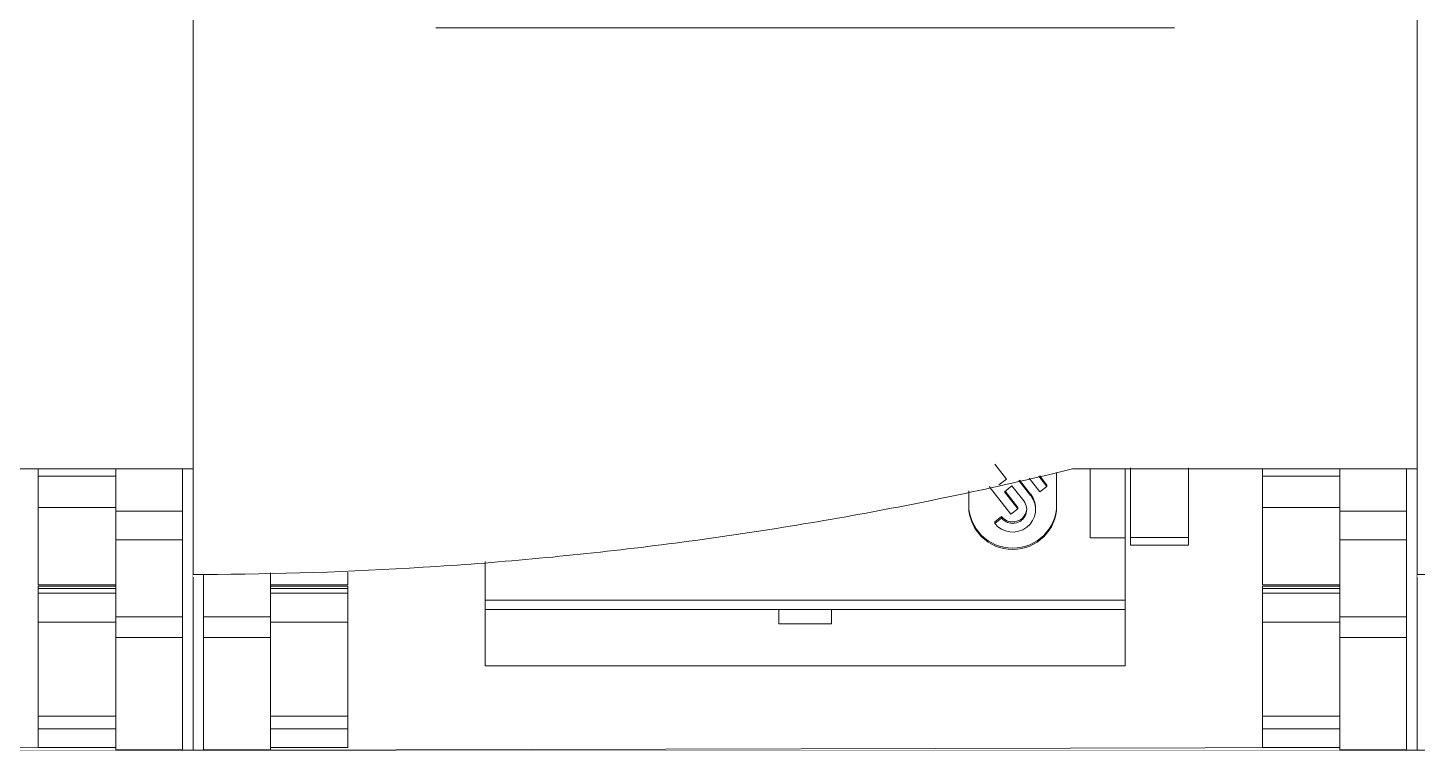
# Model space of a CAD drawing. Header units: millimetres. Extents: x 1359 to 3577, y 1333 to 3557.
# Drawn here: x 2831.47 to 2870.97, y 3183.08 to 3203.63 of the extents above; entities that cross this region are included whole.
import ezdxf

# ---------------------------------------------------------------- set-up
doc = ezdxf.new("R2010")
doc.units = ezdxf.units.MM
doc.set_wipeout_variables(frame=1)
doc.layers.add('000-PI-Oprema', color=30, linetype='Continuous', lineweight=5)
doc.layers.add('002-PI-Kabelska kanalica', color=150, linetype='Continuous')

# ---------------------------------------------------------------- blocks, each defined once
blk = doc.blocks.new('S7-1500 DQ HF - 6ES7522-1BL01-0AB0')
blk.add_wipeout([(0, 147), (34.8, 147), (34.8, 0), (0, 0)])
at = {"layer": '000-PI-Oprema', "color": 0, "linetype": 'ByBlock', "lineweight": 0}
for p, q in [((27.9, 20.55), (6.9, 20.55)), ((22.789, 8.14), (23.125, 7.714)), ((24.55, 6.949), (24.55, 7.904)), ((25, 8), (34.8, 8)), ((25.5, 8), (25.5, 6.04)), ((26.5, 6.04), (26.5, 8)), ((30.4, 7.8), (30.4, 8)), ((32.6, 6.799), (32.6, 8)), ((34.5, 6.799), (34.5, 8)), ((34.8, 7.919), (34.8, 0)), ((23.125, 7.714), (22.909, 7.547)), ((23.063, 7.351), (23.278, 7.519)), ((23.278, 7.519), (23.614, 7.092)), ((23.811, 7.245), (23.475, 7.671)), ((23.811, 7.284), (23.495, 7.686)), ((23.77, 7.739), (24.076, 7.35)), ((24.273, 7.503), (24.042, 7.797)), ((24.273, 7.542), (24.068, 7.802)), ((24.273, 7.542), (24.273, 7.503)), ((30.4, 6.902), (30.4, 7.8)), ((30.4, 7.8), (32.6, 7.8)), ((22.05, 7.374), (22.05, 6.949)), ((22.631, 7.497), (23.25, 6.711)), ((23.447, 6.863), (23.063, 7.351)), ((23.447, 6.902), (23.082, 7.366)), ((23.811, 7.284), (23.811, 7.245)), ((24.076, 7.35), (24.273, 7.503)), ((23.25, 6.711), (23.447, 6.863)), ((23.447, 6.902), (23.447, 6.863)), ((23.949, 6.849), (23.949, 6.888)), ((30.4, 4.701), (30.4, 6.902)), ((30.4, 6.902), (32.6, 6.902)), ((32.6, 5.982), (32.6, 6.799)), ((32.6, 6.799), (34.5, 6.799)), ((34.5, 5.982), (34.5, 6.799)), ((22.986, 6.645), (22.789, 6.492)), ((22.986, 6.605), (22.789, 6.453)), ((22.789, 6.492), (22.789, 6.453)), ((22.986, 6.645), (22.986, 6.605)), ((25.5, 6.04), (25.5, 6.04)), ((25.5, 6.04), (26.5, 6.04)), ((25.5, 6.04), (26.5, 6.04)), ((26.5, 4.268), (26.5, 6.04)), ((26.5, 6.04), (26.5, 6.04)), ((26.65, 5.833), (26.65, 6.05)), ((26.65, 6.05), (28.3, 6.05)), ((28.3, 5.833), (28.3, 6.05)), ((32.6, 5.982), (32.6, 3.795)), ((32.6, 5.982), (34.5, 5.982)), ((34.5, 5.982), (34.5, 3.795)), ((26.65, 5.833), (28.3, 5.833)), ((8.3, 4.268), (8.3, 5.364)), ((0.301, 5), (0, 5)), ((0, 4.919), (0, 0)), ((0.3, 4.988), (0.3, 3.795)), ((2.2, 5.049), (2.2, 3.795)), ((4.4, 4.701), (4.4, 5.066)), ((2.2, 4.701), (4.4, 4.701)), ((4.4, 4.671), (2.2, 4.671)), ((4.4, 4.665), (2.2, 4.665)), ((4.4, 4.6), (2.2, 4.6)), ((4.4, 4.463), (2.2, 4.463)), ((4.4, 4.665), (4.4, 4.671)), ((4.4, 4.6), (4.4, 4.665)), ((4.4, 4.6), (4.4, 4.463)), ((4.4, 4.463), (4.4, 3.638)), ((30.4, 4.701), (32.6, 4.701)), ((30.4, 4.665), (30.4, 4.671)), ((32.6, 4.671), (30.4, 4.671)), ((30.4, 4.6), (30.4, 4.665)), ((30.4, 4.665), (32.6, 4.665)), ((30.4, 4.6), (30.4, 4.463)), ((30.4, 4.6), (32.6, 4.6)), ((30.4, 4.463), (30.4, 3.638)), ((30.4, 4.463), (32.6, 4.463)), ((8.3, 4), (8.3, 4.268)), ((8.3, 4.268), (26.5, 4.268)), ((8.3, 2.4), (8.3, 4)), ((8.3, 4), (26.5, 4)), ((16.65, 4), (16.65, 3.596)), ((18.15, 4), (18.15, 3.596)), ((26.5, 4), (26.5, 4.268)), ((26.5, 2.4), (26.5, 4)), ((0.3, 3.209), (0.3, 3.795)), ((2.2, 3.795), (0.3, 3.795)), ((2.2, 3.209), (2.2, 3.795)), ((4.4, 3.638), (2.2, 3.638)), ((4.4, 3.638), (4.4, 0.973)), ((16.65, 3.596), (18.15, 3.596)), ((30.4, 3.638), (30.4, 0.973)), ((30.4, 3.638), (32.6, 3.638)), ((32.6, 3.209), (32.6, 3.795)), ((32.6, 3.795), (34.5, 3.795)), ((34.5, 3.209), (34.5, 3.795)), ((2.2, 3.209), (0.3, 3.209)), ((32.6, 3.209), (34.5, 3.209)), ((8.3, 2.4), (26.5, 2.4)), ((4.4, 0.973), (2.2, 0.973)), ((4.4, 0.973), (4.4, 0.606)), ((30.4, 0.973), (30.4, 0.606)), ((30.4, 0.973), (32.6, 0.973)), ((2.2, 0.606), (2.2, 0.076)), ((4.4, 0.606), (2.2, 0.606)), ((4.4, 0.606), (4.4, 0.076)), ((30.4, 0.606), (30.4, 0.076)), ((30.4, 0.606), (32.6, 0.606)), ((32.6, 0.606), (32.6, 0.076)), ((1.941, 0), (0, 0)), ((0.3, 0.012), (2.2, 0.012)), ((2.2, 0.012), (0.3, 0.012)), ((32.6, 0.076), (1.941, 0)), ((2.2, 0.076), (4.4, 0.076)), ((4.4, 0.076), (2.2, 0.076)), ((4.4, 0.076), (4.4, 0.076)), ((30.4, 0.076), (30.4, 0.076)), ((30.4, 0.076), (32.6, 0.076)), ((30.4, 0.076), (32.6, 0.076)), ((32.6, 0.012), (34.5, 0.012)), ((32.6, 0.012), (34.5, 0.012)), ((34.8, 0), (33.201, 0))]:
    blk.add_line(p, q, dxfattribs=at)
for centre, major_axis, start_param, end_param in [((23.3, 6.849), (0.649, 0), 3.804818, 6.94641), ((23.3, 6.888), (0.649, 0), 6.283142, 6.94641), ((23.3, 6.988), (1.25, 0), 3.141593, 6.283185), ((23.3, 6.949), (1.25, 0), 3.141593, 6.283185), ((23.3, 6.849), (-0.399, 0), 0.663225, 3.804818), ((23.3, 6.888), (-0.399, 0), 0.663225, 3.092069)]:
    blk.add_ellipse(centre, major_axis=major_axis, ratio=0.991445, start_param=start_param, end_param=end_param, dxfattribs=at)
for points, knots in [([(0, 20.849), (0, 19.341), (0, 16.091), (0, 10.808), (0, 7.033), (0, 5)], [0, 0, 0, 0, 0.285532, 0.615204, 1, 1, 1, 1]), ([(34.8, 20.849), (34.8, 19.341), (34.8, 16.091), (34.8, 11.808), (34.8, 9.033), (34.8, 8)], [0, 0, 0, 0, 0.352188, 0.75882, 1, 1, 1, 1]), ([(0.301, 5), (2.389, 5.006), (4.469, 5.074), (8.615, 5.331), (10.681, 5.521), (14.797, 6.021), (16.848, 6.331), (20.935, 7.074), (22.971, 7.506), (25, 8)], [0, 0, 0, 0, 0.25, 0.25, 0.5, 0.5, 0.75, 0.75, 1, 1, 1, 1]), ([(26.65, 8.028), (26.65, 7.986), (26.65, 7.403), (26.65, 6.737), (26.65, 6.05)], [0, 0, 0, 0, 0.072727, 1, 1, 1, 1]), ([(28.3, 8.028), (28.3, 7.986), (28.3, 7.403), (28.3, 6.737), (28.3, 6.05)], [0, 0, 0, 0, 0.072727, 1, 1, 1, 1]), ([(2.2, 0.606), (2.2, 0.841), (2.2, 1.518), (2.2, 2.538), (2.2, 3.209)], [0, 0, 0, 0, 0.445928, 1, 1, 1, 1]), ([(32.6, 0.606), (32.6, 0.841), (32.6, 1.518), (32.6, 2.538), (32.6, 3.209)], [0, 0, 0, 0, 0.445928, 1, 1, 1, 1])]:
    blk.add_open_spline(points, degree=3, knots=knots, dxfattribs=at)
for points in [[(32.6, 7.909), (32.6, 7.931), (32.6, 7.955), (32.6, 7.981)], [(0.3, 0.012), (0.3, 0.053), (0.3, 0.343), (0.3, 1.408), (0.3, 2.538), (0.3, 3.209)], [(34.5, 0.012), (34.5, 0.053), (34.5, 0.343), (34.5, 1.408), (34.5, 2.538), (34.5, 3.209)], [(2.2, 0.012), (2.2, 0.024), (2.2, 0.045), (2.2, 0.076)], [(32.6, 0.012), (32.6, 0.024), (32.6, 0.045), (32.6, 0.076)]]:
    blk.add_open_spline(points, degree=3, dxfattribs=at)
blk = doc.blocks.new('6ES7590-1AB60-0AA0-montažna za 1500')
for p, q in [((46379.794, 47014.85), (46179.794, 47014.85)), ((46379.794, 47014.166), (46179.794, 47014.029)), ((46179.794, 47013.855), (46379.794, 47013.855)), ((46379.794, 47009.217), (46179.794, 47009.217)), ((46379.794, 46997.987), (46179.794, 46997.987)), ((46379.794, 46997.687), (46179.794, 46997.687))]:
    blk.add_line(p, q)

msp = doc.modelspace()

# ---------------------------------------------------------------- block references
msp.add_blockref('6ES7590-1AB60-0AA0-montažna za 1500', (-43423.223, -43814.604))

# ---------------------------------------------------------------- next in the draw order: block references
at = {"layer": '002-PI-Kabelska kanalica', "color": 0, "linetype": 'ByBlock', "lineweight": 0}
msp.add_blockref('S7-1500 DQ HF - 6ES7522-1BL01-0AB0', (2801.371, 3183.083), dxfattribs=at)

# ---------------------------------------------------------------- next in the draw order: block references
msp.add_blockref('S7-1500 DQ HF - 6ES7522-1BL01-0AB0', (2836.171, 3183.083), dxfattribs=at)

# ---------------------------------------------------------------- next in the draw order: block references
msp.add_blockref('S7-1500 DQ HF - 6ES7522-1BL01-0AB0', (2870.971, 3183.083), dxfattribs=at)

doc.saveas('drawing.dxf')
